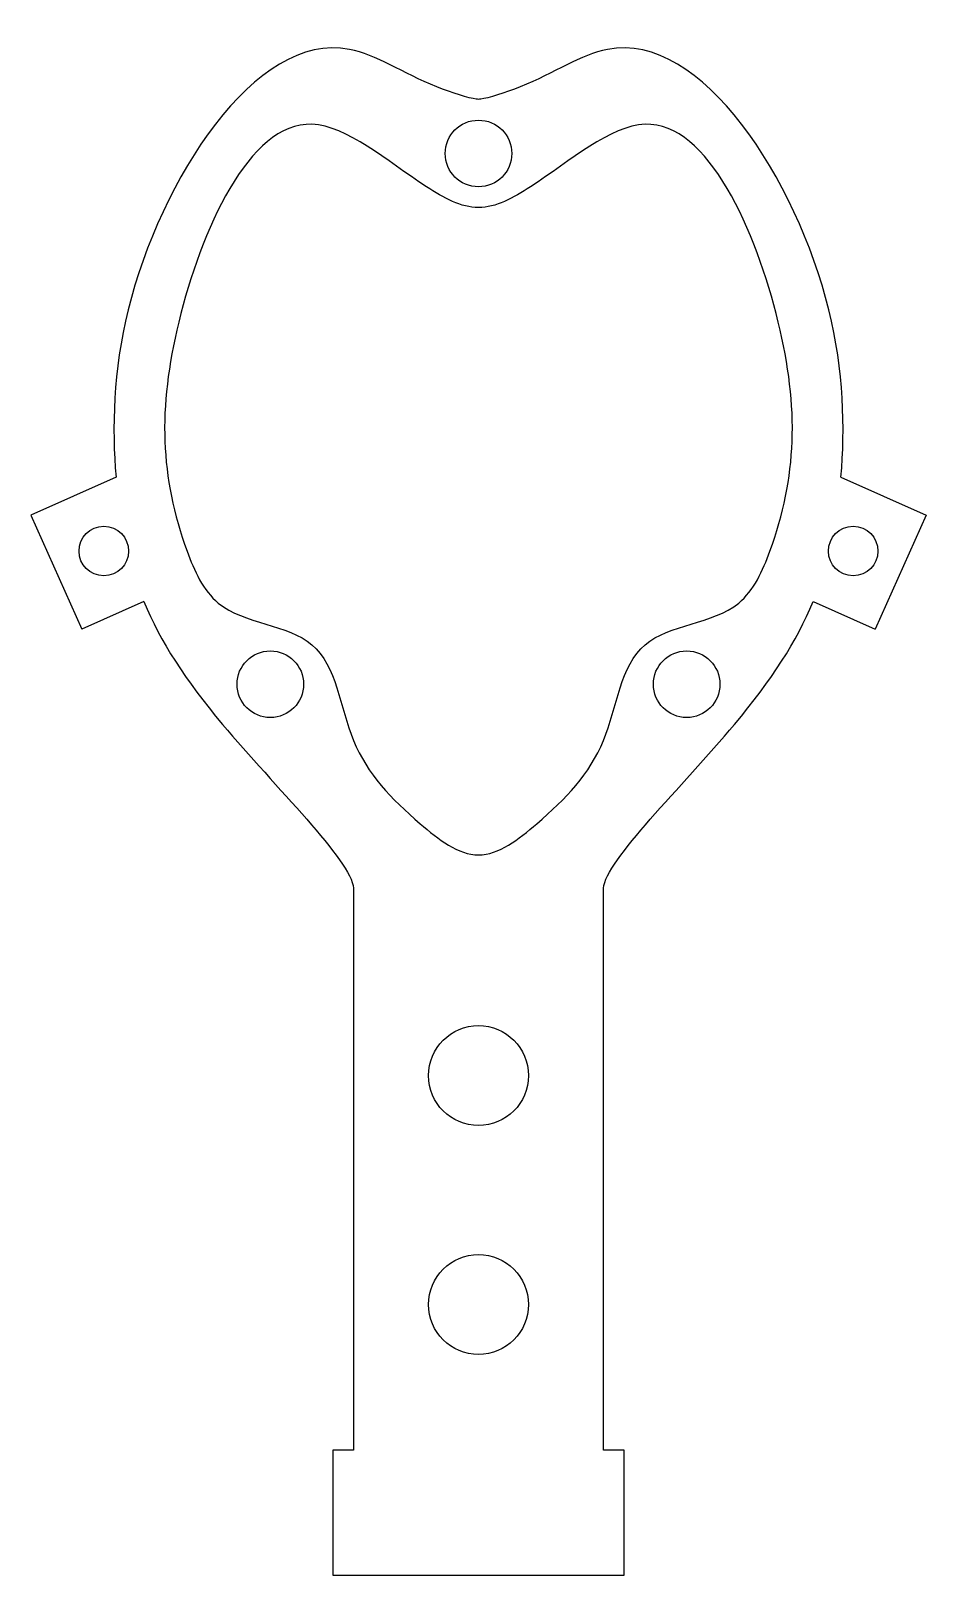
# Model space of a CAD drawing. Extents: x 0.1 to 21.6, y 0.1 to 37.2.
import ezdxf

# ---------------------------------------------------------------- set-up
doc = ezdxf.new("R2010")
doc.units = 0
doc.layers.add('Headplate', color=7, linetype='CONTINUOUS')

msp = doc.modelspace()

# ---------------------------------------------------------------- linework, layer by layer
at = {"layer": 'Headplate', "color": 7}
for p, q in [((10.077062, 34.2749), (10.077062, 34.2749)), ((10.877021, 32.975091), (10.877021, 32.975091)), ((2.170571, 26.497597), (0.125166, 25.586725)), ((19.583646, 26.497597), (21.629052, 25.586725)), ((0.12506, 25.586901), (1.344965, 22.846171)), ((21.628981, 25.586901), (20.409076, 22.846171)), ((1.282065, 24.724924), (1.282065, 24.724924)), ((19.282021, 24.724924), (19.282021, 24.724924)), ((2.838238, 23.511051), (1.345283, 22.846417)), ((18.915803, 23.511051), (20.408758, 22.846417)), ((5.077037, 21.524947), (5.077037, 21.524947)), ((15.077122, 21.524947), (15.077122, 21.524947)), ((7.877034, 16.625005), (7.877034, 3.124905)), ((13.877007, 3.125047), (13.877007, 16.625146)), ((9.677082, 12.125007), (9.677082, 12.125007)), ((9.677082, 6.62492), (9.677082, 6.62492)), ((7.376971, 3.125047), (7.376971, 0.125024)), ((7.877034, 3.125047), (7.377148, 3.125047)), ((14.37707, 3.125047), (13.877184, 3.125047)), ((14.37707, 0.12506), (14.37707, 3.125082)), ((7.376971, 0.12506), (14.37714, 0.12506))]:
    msp.add_line(p, q, dxfattribs=at)
for points in [[(7.777233, 36.775072), (5.508166, 37.219572), (3.23275, 33.629352), (2.462636, 30.52138)], [(19.291546, 30.52138), (18.521433, 33.629352), (16.246016, 37.219572), (13.976949, 36.775072)], [(9.876966, 35.875135), (9.051113, 36.207099), (8.41435, 36.650188), (7.777233, 36.775072)], [(13.976949, 36.775072), (13.339833, 36.650188), (12.703069, 36.207099), (11.876863, 35.875135)], [(10.824174, 35.578802), (10.648844, 35.601733), (10.244208, 35.727322), (9.876966, 35.875135)], [(11.876863, 35.875135), (11.509974, 35.727322), (11.105338, 35.601733), (10.930008, 35.578802)], [(10.930008, 35.578802), (10.890849, 35.573863), (10.863333, 35.573863), (10.824174, 35.578802)], [(6.877226, 34.974988), (5.350051, 35.033902), (4.20564, 32.391949), (3.677179, 30.225188)], [(9.627129, 33.474977), (8.661929, 34.102568), (7.712251, 34.942885), (6.877226, 34.974988)], [(10.077062, 34.2749), (10.077062, 34.716578), (10.435131, 35.075), (10.877162, 35.075)], [(10.877162, 35.075), (11.318839, 35.075), (11.676909, 34.716578), (11.676909, 34.2749)], [(14.877168, 34.974988), (14.04179, 34.942885), (13.092112, 34.102568), (12.126912, 33.474977)], [(18.077215, 30.225188), (17.548401, 32.391949), (16.40399, 35.033902), (14.877168, 34.974988)], [(10.877162, 33.4748), (10.435131, 33.4748), (10.077062, 33.833222), (10.077062, 34.2749)], [(11.676909, 34.2749), (11.676909, 33.833222), (11.318839, 33.4748), (10.877162, 33.4748)], [(10.877021, 32.975091), (10.459332, 32.975091), (10.041643, 33.205454), (9.627129, 33.474977)], [(12.126912, 33.474977), (11.712398, 33.205454), (11.294709, 32.975091), (10.877021, 32.975091)], [(2.462636, 30.52138), (2.096805, 29.044652), (2.0707, 27.67658), (2.170536, 26.497597)], [(19.583646, 26.497597), (19.683483, 27.67658), (19.657377, 29.044652), (19.291546, 30.52138)], [(3.677179, 30.225188), (3.169179, 28.142741), (3.229857, 26.499149), (3.877204, 24.72503)], [(17.87719, 24.72503), (18.524537, 26.499149), (18.584862, 28.142741), (18.077215, 30.225188)], [(1.282065, 24.724924), (1.282065, 25.053713), (1.548412, 25.32006), (1.877201, 25.32006)], [(1.877201, 25.32006), (2.205637, 25.32006), (2.471984, 25.053713), (2.471984, 24.724924)], [(19.282021, 24.724924), (19.282021, 25.053713), (19.548369, 25.32006), (19.877158, 25.32006)], [(19.877158, 25.32006), (20.205594, 25.32006), (20.471941, 25.053713), (20.471941, 24.724924)], [(1.877201, 24.129788), (1.548412, 24.129788), (1.282065, 24.396488), (1.282065, 24.724924)], [(2.471984, 24.724924), (2.471984, 24.396488), (2.205637, 24.129788), (1.877201, 24.129788)], [(3.877204, 24.72503), (4.048654, 24.25513), (4.261026, 23.776057), (4.62721, 23.475138)], [(17.127184, 23.475138), (17.493015, 23.776057), (17.705387, 24.25513), (17.87719, 24.72503)], [(19.877158, 24.129788), (19.548369, 24.129788), (19.282021, 24.396488), (19.282021, 24.724924)], [(20.471941, 24.724924), (20.471941, 24.396488), (20.205594, 24.129788), (19.877158, 24.129788)], [(2.838238, 23.511051), (3.234408, 22.551495), (3.83166, 21.628981), (4.728069, 20.56077)], [(4.62721, 23.475138), (5.245276, 22.966432), (6.300435, 22.965021), (6.877226, 22.475013)], [(14.877168, 22.475013), (15.453607, 22.965021), (16.508765, 22.966432), (17.127184, 23.475138)], [(17.026255, 20.560947), (17.92231, 21.628805), (18.519563, 22.551319), (18.915732, 23.511227)], [(5.077037, 21.524947), (5.077037, 21.966625), (5.435106, 22.325047), (5.877137, 22.325047)], [(5.877137, 22.325047), (6.318814, 22.325047), (6.677236, 21.966625), (6.677236, 21.524947)], [(6.877226, 22.475013), (7.464248, 21.97548), (7.55456, 20.968652), (7.876998, 20.174902)], [(13.877043, 20.174902), (14.199482, 20.968652), (14.289793, 21.97548), (14.877168, 22.475013)], [(15.077122, 21.524947), (15.077122, 21.966625), (15.435192, 22.325047), (15.877222, 22.325047)], [(15.877222, 22.325047), (16.3189, 22.325047), (16.676969, 21.966625), (16.676969, 21.524947)], [(5.877137, 20.724847), (5.435106, 20.724847), (5.077037, 21.083269), (5.077037, 21.524947)], [(6.677236, 21.524947), (6.677236, 21.083269), (6.318814, 20.724847), (5.877137, 20.724847)], [(15.877222, 20.724847), (15.435192, 20.724847), (15.077122, 21.083269), (15.077122, 21.524947)], [(16.676969, 21.524947), (16.676969, 21.083269), (16.3189, 20.724847), (15.877222, 20.724847)], [(4.728069, 20.56077), (5.981488, 19.067109), (7.819108, 17.289109), (7.876963, 16.624829)], [(13.877007, 16.625005), (13.935216, 17.288933), (15.772835, 19.067286), (17.026255, 20.560947)], [(7.876998, 20.174902), (8.20614, 19.364219), (8.77764, 18.775785), (9.477198, 18.175005)], [(12.277196, 18.175005), (12.976754, 18.775785), (13.547901, 19.364219), (13.877043, 20.174902)], [(9.477198, 18.175005), (9.910762, 17.802471), (10.393715, 17.424999), (10.877021, 17.424999)], [(10.877021, 17.424999), (11.360326, 17.424999), (11.843279, 17.802471), (12.277196, 18.175005)], [(9.677082, 12.125007), (9.677082, 12.787524), (10.214363, 13.324804), (10.876879, 13.324804)], [(10.876879, 13.324804), (11.539749, 13.324804), (12.077029, 12.787524), (12.077029, 12.125007)], [(10.876879, 10.924857), (10.214363, 10.924857), (9.677082, 11.462138), (9.677082, 12.125007)], [(12.077029, 12.125007), (12.077029, 11.462138), (11.539749, 10.924857), (10.876879, 10.924857)], [(9.677082, 6.62492), (9.677082, 7.287789), (10.214363, 7.824717), (10.876879, 7.824717)], [(10.876879, 7.824717), (11.539749, 7.824717), (12.077029, 7.287789), (12.077029, 6.62492)], [(10.876879, 5.425122), (10.214363, 5.425122), (9.677082, 5.96205), (9.677082, 6.62492)], [(12.077029, 6.62492), (12.077029, 5.96205), (11.539749, 5.425122), (10.876879, 5.425122)]]:
    msp.add_open_spline(points, degree=3, dxfattribs=at)

doc.saveas('drawing.dxf')
